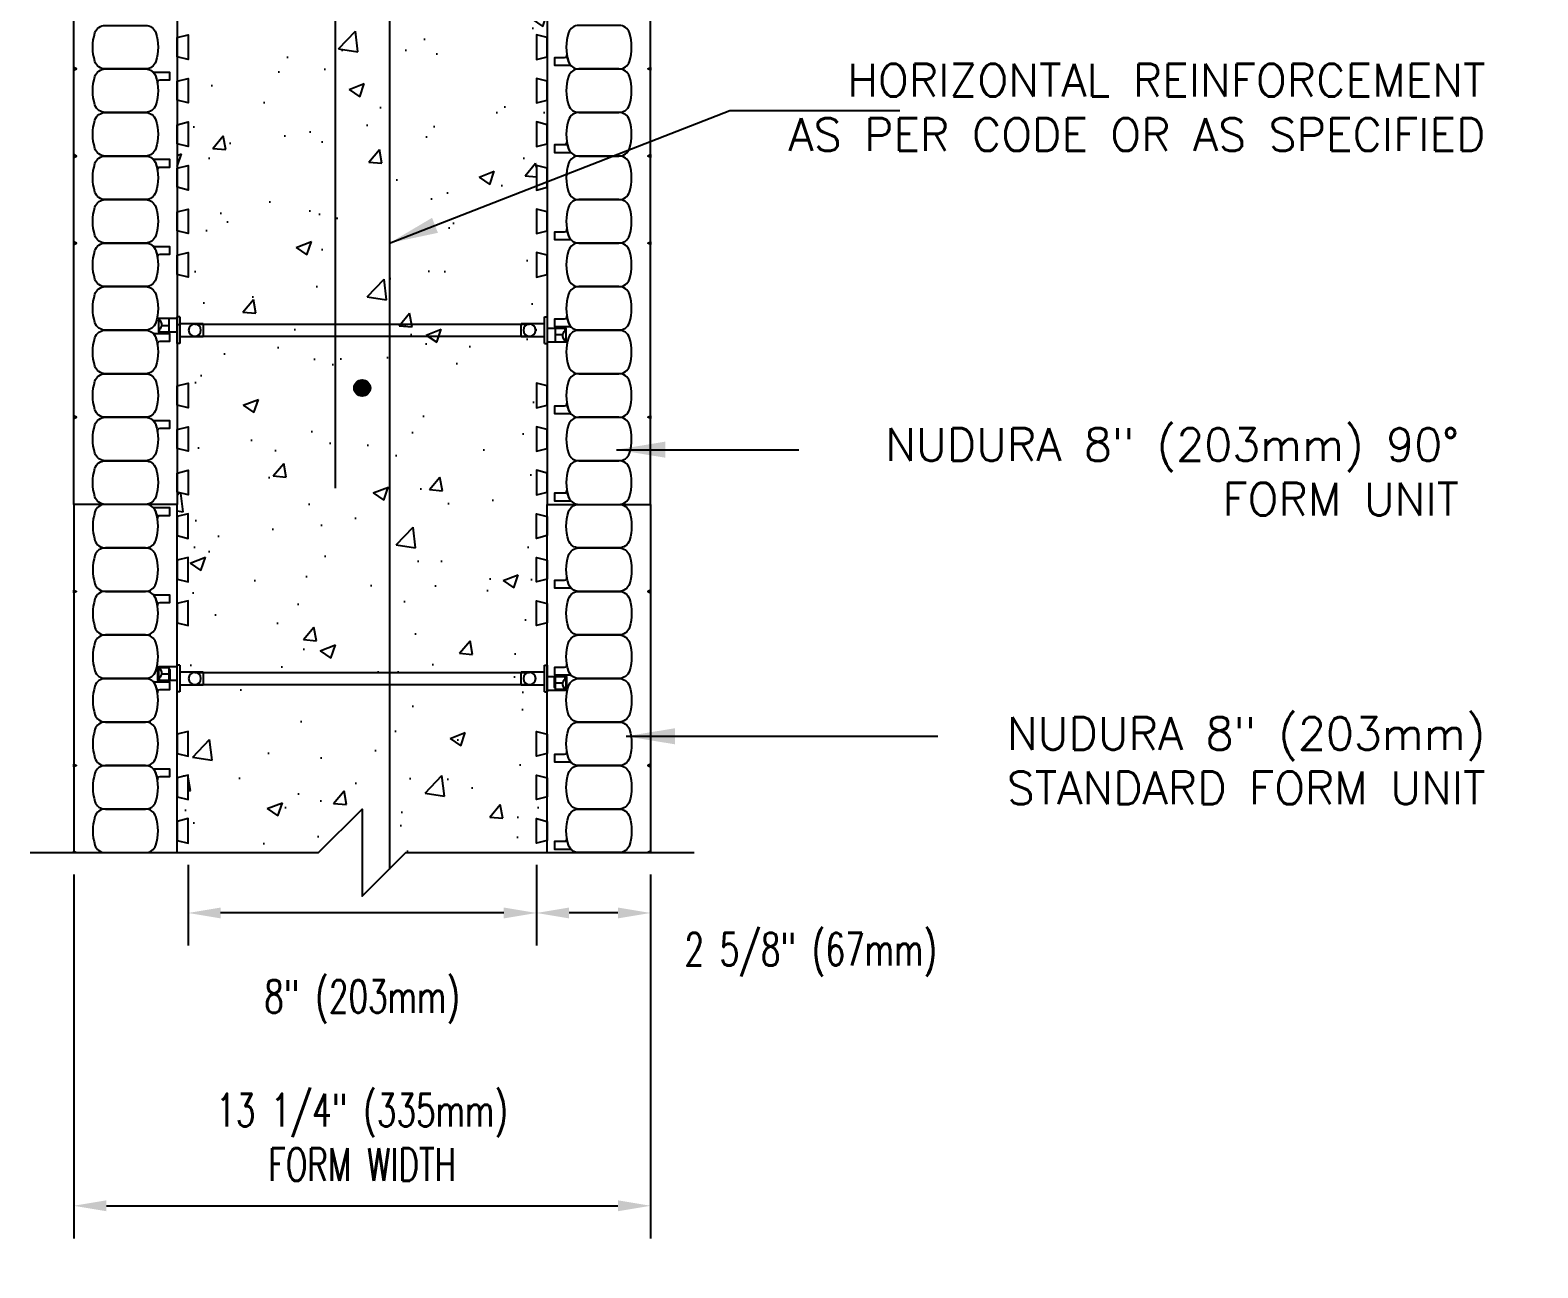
# Model space of a CAD drawing. Header units: inches. Extents: x 334.6 to 371.6, y 65.1 to 120.3.
# Drawn here: x 335.94 to 370.57, y 65.07 to 93.5 of the extents above; entities that cross this region are included whole.
import ezdxf

# ---------------------------------------------------------------- set-up
doc = ezdxf.new("R2010")
doc.units = ezdxf.units.IN
doc.header["$LTSCALE"] = 0.5
doc.header["$MEASUREMENT"] = 0
for name, color, linetype in [('DIM', 4, 'Continuous'), ('Hatch', 12, 'Continuous'), ('line25', 2, 'Continuous'), ('LINE3', 3, 'Continuous'), ('LINE50', 5, 'Continuous'), ('LINE9', 9, 'Continuous'), ('TEXT', 4, 'Continuous')]:
    doc.layers.add(name, color=color, linetype=linetype)
doc.styles.add('DIM', font='romans.shx', dxfattribs={"width": 0.7})
doc.styles.add('ROMANS', font='romans.shx', dxfattribs={"height": 0.75})
doc.dimstyles.new('ext_12', dxfattribs={"dimscale": 12, "dimtxt": 0.09375, "dimasz": 0.09375, "dimexe": 0.09375, "dimexo": 0.0625, "dimgap": 0.0625, "dimtad": 1, "dimdec": 1, "dimzin": 3, "dimdsep": 46, "dimlunit": 4, "dimtxsty": 'DIM', "dimcen": 0.09, "dimdle": 0.09375, "dimclrt": 4, "dimadec": 0, "dimazin": 0, "dimtfac": 1, "dimtdec": 1, "dimtmove": 2, "dimatfit": 3, "dimfxl": 0, "dimfrac": 2, "dimtolj": 1, "dimtzin": 0, "dimarcsym": 0})
doc.dimstyles.new('ext_8', dxfattribs={"dimscale": 8, "dimtxt": 0.09375, "dimasz": 0.09375, "dimexe": 0.09375, "dimexo": 0.0625, "dimgap": 0.0625, "dimtad": 1, "dimdec": 4, "dimzin": 3, "dimdsep": 46, "dimlunit": 4, "dimtxsty": 'DIM', "dimcen": 0.09, "dimdle": 0.09375, "dimclrt": 4, "dimadec": 0, "dimazin": 0, "dimtfac": 1, "dimtdec": 4, "dimtmove": 2, "dimatfit": 3, "dimfxl": 0, "dimfrac": 2, "dimtolj": 1, "dimtzin": 0, "dimarcsym": 0})

# ---------------------------------------------------------------- blocks, each defined once
blk = doc.blocks.new('WEB_CENTRE_TOP_8')
for p, q in [((-0.141, 7.688), (-0.141, 0)), ((0.141, 7.688), (0.141, 0))]:
    blk.add_line(p, q)
for centre in [(0, 7.688), (0, 0)]:
    blk.add_circle(centre, 0.141)
blk = doc.blocks.new('FSP')
for p, q in [((-0.156, 0.19, 0.274), (-0.156, -0.344, 0.274)), ((0.156, 0.19, 0.274), (-0.156, 0.19, 0.274)), ((0.156, -0.344, 0.274), (0.156, 0.19, 0.274)), ((0.305, -0.344, 0.274), (-0.305, -0.344, 0.274)), ((-0.305, -0.344, 0.274), (-0.305, -0.406, 0.274)), ((0.305, -0.344, 0.274), (0.305, -0.406, 0.274)), ((-0.305, -0.406, 0.274), (0.305, -0.406, 0.274))]:
    blk.add_line(p, q)
at = {"color": 12}
for p, q in [((-0.035, -0.587), (0.268, -0.587)), ((0.1, -0.587), (0.1, -0.762))]:
    blk.add_line(p, q, dxfattribs=at)
blk.add_lwpolyline([(-0.035, -0.406), (0.268, -0.406), (0.268, -0.837), (-0.035, -0.837)], close=True)
for centre, radius, start, end in [((0.723, -2.047), 1.428, 115.8466, 122.064), ((0.089, -1.011), 0.25, 44.3101, 87.3922)]:
    blk.add_arc(centre, radius, start, end, dxfattribs=at)
blk = doc.blocks.new('*D4')
at = {"layer": 'Defpoints', "color": 0}
for p in [(347.569, 74.827), (350.194, 74.608), (347.569, 73.223)]:
    blk.add_point(p, dxfattribs=at)
at = {"layer": 'DIM', "color": 0, "lineweight": -2}
for p, q in [((347.569, 74.327), (347.569, 72.473)), ((350.194, 74.108), (350.194, 72.473)), ((349.444, 73.223), (348.319, 73.223))]:
    blk.add_line(p, q, dxfattribs=at)
at = {"layer": 'DIM', "color": 0}
for points in [[(348.319, 73.348), (348.319, 73.098), (347.569, 73.223)], [(349.444, 73.348), (349.444, 73.098), (350.194, 73.223)]]:
    blk.add_solid(points, dxfattribs=at)
at = {"layer": 'DIM', "color": 4, "insert": (353.872, 72.265), "char_height": 0.75, "attachment_point": 5, "style": 'DIM'}
blk.add_mtext('\\A1;2 5/8" (67mm)', dxfattribs=at)
blk = doc.blocks.new('*D5')
at = {"layer": 'Defpoints', "color": 0}
for p in [(339.569, 74.827), (347.569, 74.827), (339.569, 73.223)]:
    blk.add_point(p, dxfattribs=at)
at = {"layer": 'DIM', "color": 0, "lineweight": -2}
for p, q in [((339.569, 74.327), (339.569, 72.473)), ((347.569, 74.327), (347.569, 72.473)), ((346.819, 73.223), (340.319, 73.223))]:
    blk.add_line(p, q, dxfattribs=at)
at = {"layer": 'DIM', "color": 0}
for points in [[(340.319, 73.348), (340.319, 73.098), (339.569, 73.223)], [(346.819, 73.348), (346.819, 73.098), (347.569, 73.223)]]:
    blk.add_solid(points, dxfattribs=at)
at = {"layer": 'DIM', "color": 4, "insert": (343.569, 71.182), "char_height": 0.75, "attachment_point": 5, "style": 'DIM'}
blk.add_mtext('\\A1;8" (203mm)', dxfattribs=at)
blk = doc.blocks.new('*D6')
at = {"layer": 'Defpoints', "color": 0}
for p in [(336.944, 74.608), (350.194, 74.608), (350.194, 66.498)]:
    blk.add_point(p, dxfattribs=at)
at = {"layer": 'DIM', "color": 0, "lineweight": -2}
for p, q in [((336.944, 74.108), (336.944, 65.748)), ((350.194, 74.108), (350.194, 65.748)), ((337.694, 66.498), (349.444, 66.498))]:
    blk.add_line(p, q, dxfattribs=at)
at = {"layer": 'DIM', "color": 0}
for points in [[(337.694, 66.623), (337.694, 66.373), (336.944, 66.498)], [(349.444, 66.623), (349.444, 66.373), (350.194, 66.498)]]:
    blk.add_solid(points, dxfattribs=at)
at = {"layer": 'DIM', "color": 4, "insert": (343.569, 68.07), "char_height": 0.75, "attachment_point": 5, "style": 'DIM'}
blk.add_mtext('\\A1;13 1/4" (335mm)\\PFORM WIDTH', dxfattribs=at)

msp = doc.modelspace()

# ---------------------------------------------------------------- hatches: boundary and pattern name
at = {"layer": 'Hatch'}
h = msp.add_hatch(dxfattribs=at)
h.set_pattern_fill('AR-CONC', color=256, scale=0.5, style=0)
h.set_pattern_definition([(50, (200.2693, 103.0177), (3.5863, -0.31376), [0.375, -4.125]), (355, (200.2693, 103.0177), (-0.69376, 3.76096), [0.3, -3.3]), (100.4514, (200.568, 102.9915), (2.89255, 3.4472), [0.3187, -3.50571]), (46.1842, (200.2693, 104.0177), (5.3362, -0.8276), [0.5625, -6.1875]), (96.6356, (200.714, 103.9487), (4.67331, 4.87059), [0.47805, -5.25856]), (351.1842, (200.269, 104.0177), (4.67331, 4.8706), [0.45, -4.95]), (21, (200.7693, 103.7677), (2.984535, -2.013094), [0.375, -4.125]), (326, (200.7693, 103.7677), (1.21658, 3.62575), [0.3, -3.3]), (71.4514, (201.018, 103.6), (4.20111, 1.61265), [0.3187, -3.50571]), (37.5, (200.2693, 103.0177), (0.060799, 1.664469), [0, -3.26, 0, -3.35, 0, -3.3125]), (7.5, (200.2693, 103.0177), (1.315348, 1.972059), [0, -1.91, 0, -3.185, 0, -1.2625]), (327.5, (199.1543, 103.0177), (2.669112, -0.112774), [0, -1.25, 0, -3.9, 0, -5.175]), (317.5, (198.6543, 103.0177), (2.91593, 0.500525), [0, -1.625, 0, -2.59, 0, -3.675])])
h.paths.add_polyline_path([(370.56887, 113.85825), (370.28771, 113.85825), (370.35004, 113.60825), (369.78771, 113.60825), (369.85004, 113.85825), (369.28771, 113.85825), (369.35004, 113.60825), (368.78771, 113.60825), (368.85004, 113.85825), (368.28771, 113.85825), (368.35004, 113.60825), (367.78771, 113.60825), (367.85004, 113.85825), (365.28771, 113.85825), (365.35004, 113.60825), (364.78771, 113.60825), (364.85004, 113.85825), (364.28771, 113.85825), (364.35004, 113.60825), (363.78771, 113.60825), (363.85004, 113.85825), (363.28771, 113.85825), (363.35004, 113.60825), (362.78771, 113.60825), (362.85004, 113.85825), (362.28771, 113.85825), (362.35004, 113.60825), (361.78771, 113.60825), (361.85004, 113.85825), (361.28771, 113.85825), (361.35004, 113.60825), (360.78771, 113.60825), (360.85004, 113.85825), (360.28771, 113.85825), (360.35004, 113.60825), (359.78771, 113.60825), (359.85004, 113.85825), (357.28771, 113.85825), (357.35004, 113.60825), (356.78771, 113.60825), (356.85004, 113.85825), (356.28771, 113.85825), (356.35004, 113.60825), (355.78771, 113.60825), (355.85004, 113.85825), (355.28771, 113.85825), (355.35004, 113.60825), (354.78771, 113.60825), (354.85004, 113.85825), (354.56887, 113.85825), (354.28771, 113.85825), (354.35004, 113.60825), (353.78771, 113.60825), (353.85004, 113.85825), (353.28771, 113.85825), (353.35004, 113.60825), (352.78771, 113.60825), (352.85004, 113.85825), (352.28771, 113.85825), (352.35004, 113.60825), (351.78771, 113.60825), (351.85004, 113.85825), (349.28771, 113.85825), (349.35004, 113.60825), (348.78771, 113.60825), (348.85004, 113.85825), (348.28771, 113.85825), (348.35004, 113.60825), (347.78771, 113.60825), (347.85004, 113.85825), (347.28771, 113.85825), (347.35004, 113.60825), (346.78771, 113.60825), (346.85004, 113.85825), (346.28771, 113.85825), (346.35004, 113.60825), (345.78771, 113.60825), (345.85004, 113.85825), (345.28771, 113.85825), (345.35004, 113.60825), (344.78771, 113.60825), (344.85004, 113.85825), (344.28771, 113.85825), (344.35004, 113.60825), (343.78771, 113.60825), (343.85004, 113.85825), (340.06887, 113.85825, 0.41421356), (339.31887, 113.10825), (339.31887, 109.32709), (339.56887, 109.38942), (339.56887, 108.82709), (339.31887, 108.88942), (339.31887, 108.32709), (339.56887, 108.38942), (339.56887, 107.82709), (339.31887, 107.88942), (339.31887, 107.32709), (339.56887, 107.38942), (339.56887, 106.82709), (339.31887, 106.88942), (339.31887, 106.32709), (339.56887, 106.38942), (339.56887, 105.82709), (339.31887, 105.88942), (339.31887, 105.32709), (339.56887, 105.38942), (339.56887, 104.82709), (339.31887, 104.88942), (339.31887, 104.32709), (339.56887, 104.38942), (339.56887, 103.82709), (339.31887, 103.88942), (339.31887, 101.32709), (339.56887, 101.38942), (339.56887, 100.82709), (339.31887, 100.88942), (339.31887, 100.32709), (339.56887, 100.38942), (339.56887, 99.82709), (339.31887, 99.88942), (339.31887, 99.32709), (339.56887, 99.38942), (339.56887, 98.82709), (339.31887, 98.88942), (339.31887, 98.32709), (339.56887, 98.38942), (339.56887, 97.82709), (339.31887, 97.88942), (339.31887, 97.32709), (339.56887, 97.38942), (339.56887, 96.82709), (339.31887, 96.88942), (339.31887, 96.32709), (339.56887, 96.38942), (339.56887, 95.82709), (339.31887, 95.88942), (339.31887, 93.32709), (339.56887, 93.38942), (339.56887, 92.82709), (339.31887, 92.88942), (339.31887, 92.32709), (339.56887, 92.38942), (339.56887, 91.82709), (339.31887, 91.88942), (339.31887, 91.32709), (339.56887, 91.38942), (339.56887, 90.82709), (339.31887, 90.88942), (339.31887, 90.32709), (339.56887, 90.38942), (339.56887, 89.82709), (339.31887, 89.88942), (339.31887, 89.32709), (339.56887, 89.38942), (339.56887, 88.82709), (339.31887, 88.88942), (339.31887, 88.32709), (339.56887, 88.38942), (339.56887, 87.82709), (339.31887, 87.88942), (339.31887, 85.32709), (339.56887, 85.38942), (339.56887, 84.82709), (339.31887, 84.88942), (339.31887, 84.32709), (339.56887, 84.38942), (339.56887, 83.82709), (339.31887, 83.88942), (339.31887, 83.32709), (339.56887, 83.38942), (339.56887, 82.82709), (339.31887, 82.88942), (339.31887, 82.60825), (339.31887, 82.32709), (339.56887, 82.38942), (339.56887, 81.82709), (339.31887, 81.88942), (339.31887, 81.32709), (339.56887, 81.38942), (339.56887, 80.82709), (339.31887, 80.88942), (339.31887, 80.32709), (339.56887, 80.38942), (339.56887, 79.82709), (339.31887, 79.88942), (339.31887, 77.32709), (339.56887, 77.38942), (339.56887, 76.82709), (339.31887, 76.88942), (339.31887, 76.32709), (339.56887, 76.38942), (339.56887, 75.82709), (339.31887, 75.88942), (339.31887, 75.32709), (339.56887, 75.38942), (339.56887, 74.82709), (339.31887, 74.88942), (339.31887, 74.60825), (347.81887, 74.60825), (347.81887, 74.88942), (347.56887, 74.82709), (347.56887, 75.38942), (347.81887, 75.32709), (347.81887, 75.88942), (347.56887, 75.82709), (347.56887, 76.38942), (347.81887, 76.32709), (347.81887, 76.88942), (347.56887, 76.82709), (347.56887, 77.38942), (347.81887, 77.32709), (347.81887, 79.88942), (347.56887, 79.82709), (347.56887, 80.38942), (347.81887, 80.32709), (347.81887, 80.88942), (347.56887, 80.82709), (347.56887, 81.38942), (347.81887, 81.32709), (347.81887, 81.88942), (347.56887, 81.82709), (347.56887, 82.38942), (347.81887, 82.32709), (347.81887, 82.60825), (347.81887, 82.88942), (347.56887, 82.82709), (347.56887, 83.38942), (347.81887, 83.32709), (347.81887, 83.88942), (347.56887, 83.82709), (347.56887, 84.38942), (347.81887, 84.32709), (347.81887, 84.88942), (347.56887, 84.82709), (347.56887, 85.38942), (347.81887, 85.32709), (347.81887, 87.88942), (347.56887, 87.82709), (347.56887, 88.38942), (347.81887, 88.32709), (347.81887, 88.88942), (347.56887, 88.82709), (347.56887, 89.38942), (347.81887, 89.32709), (347.81887, 89.88942), (347.56887, 89.82709), (347.56887, 90.38942), (347.81887, 90.32709), (347.81887, 90.88942), (347.56887, 90.82709), (347.56887, 91.38942), (347.81887, 91.32709), (347.81887, 91.88942), (347.56887, 91.82709), (347.56887, 92.38942), (347.81887, 92.32709), (347.81887, 92.88942), (347.56887, 92.82709), (347.56887, 93.38942), (347.81887, 93.32709), (347.81887, 95.88942), (347.56887, 95.82709), (347.56887, 96.38942), (347.81887, 96.32709), (347.81887, 96.88942), (347.56887, 96.82709), (347.56887, 97.38942), (347.81887, 97.32709), (347.81887, 97.88942), (347.56887, 97.82709), (347.56887, 98.38942), (347.81887, 98.32709), (347.81887, 98.88942), (347.56887, 98.82709), (347.56887, 99.38942), (347.81887, 99.32709), (347.81887, 99.88942), (347.56887, 99.82709), (347.56887, 100.38942), (347.81887, 100.32709), (347.81887, 100.88942), (347.56887, 100.82709), (347.56887, 101.38942), (347.81887, 101.32709), (347.81887, 104.10825, -0.41421356), (349.06887, 105.35825), (351.85004, 105.35825), (351.78771, 105.60825), (352.35004, 105.60825), (352.28771, 105.35825), (352.85004, 105.35825), (352.78771, 105.60825), (353.35004, 105.60825), (353.28771, 105.35825), (353.85004, 105.35825), (353.78771, 105.60825), (354.35004, 105.60825), (354.28771, 105.35825), (354.56887, 105.35825), (354.85004, 105.35825), (354.78771, 105.60825), (355.35004, 105.60825), (355.28771, 105.35825), (355.85004, 105.35825), (355.78771, 105.60825), (356.35004, 105.60825), (356.28771, 105.35825), (356.85004, 105.35825), (356.78771, 105.60825), (357.35004, 105.60825), (357.28771, 105.35825), (359.85004, 105.35825), (359.78771, 105.60825), (360.35004, 105.60825), (360.28771, 105.35825), (360.85004, 105.35825), (360.78771, 105.60825), (361.35004, 105.60825), (361.28771, 105.35825), (361.85004, 105.35825), (361.78771, 105.60825), (362.35004, 105.60825), (362.28771, 105.35825), (362.85004, 105.35825), (362.78771, 105.60825), (363.35004, 105.60825), (363.28771, 105.35825), (363.85004, 105.35825), (363.78771, 105.60825), (364.35004, 105.60825), (364.28771, 105.35825), (364.85004, 105.35825), (364.78771, 105.60825), (365.35004, 105.60825), (365.28771, 105.35825), (367.85004, 105.35825), (367.78771, 105.60825), (368.35004, 105.60825), (368.28771, 105.35825), (368.85004, 105.35825), (368.78771, 105.60825), (369.35004, 105.60825), (369.28771, 105.35825), (369.85004, 105.35825), (369.78771, 105.60825), (370.35004, 105.60825), (370.28771, 105.35825), (370.56887, 105.35825)])
at = {"layer": 'LINE3'}
msp.add_hatch(color=256, dxfattribs=at).paths.add_polyline_path([(343.75637, 85.28013, 1), (343.38137, 85.28013, 1)])

# ---------------------------------------------------------------- linework, layer by layer
at = {"layer": 'line25'}
for p, q in [((339.31887, 113.10825), (339.31887, 82.60825)), ((347.81887, 104.10825), (347.81887, 82.60825)), ((339.31887, 74.60825), (339.31887, 82.60825)), ((347.81887, 74.60825), (347.81887, 82.60825))]:
    msp.add_line(p, q, dxfattribs=at)
for points in [[(339.31887, 93.32709), (339.56887, 93.38942), (339.56887, 92.82709), (339.31887, 92.88942)], [(347.81887, 93.32709), (347.56887, 93.38942), (347.56887, 92.82709), (347.81887, 92.88942)], [(339.31887, 92.32709), (339.56887, 92.38942), (339.56887, 91.82709), (339.31887, 91.88942)], [(347.81887, 92.32709), (347.56887, 92.38942), (347.56887, 91.82709), (347.81887, 91.88942)], [(339.31887, 91.32709), (339.56887, 91.38942), (339.56887, 90.82709), (339.31887, 90.88942)], [(347.81887, 91.32709), (347.56887, 91.38942), (347.56887, 90.82709), (347.81887, 90.88942)], [(339.31887, 90.32709), (339.56887, 90.38942), (339.56887, 89.82709), (339.31887, 89.88942)], [(347.81887, 90.32709), (347.56887, 90.38942), (347.56887, 89.82709), (347.81887, 89.88942)], [(339.31887, 89.32709), (339.56887, 89.38942), (339.56887, 88.82709), (339.31887, 88.88942)], [(347.81887, 89.32709), (347.56887, 89.38942), (347.56887, 88.82709), (347.81887, 88.88942)], [(339.31887, 88.32709), (339.56887, 88.38942), (339.56887, 87.82709), (339.31887, 87.88942)], [(347.81887, 88.32709), (347.56887, 88.38942), (347.56887, 87.82709), (347.81887, 87.88942)], [(339.31887, 85.32709), (339.56887, 85.38942), (339.56887, 84.82709), (339.31887, 84.88942)], [(347.81887, 85.32709), (347.56887, 85.38942), (347.56887, 84.82709), (347.81887, 84.88942)], [(339.31887, 84.32709), (339.56887, 84.38942), (339.56887, 83.82709), (339.31887, 83.88942)], [(347.81887, 84.32709), (347.56887, 84.38942), (347.56887, 83.82709), (347.81887, 83.88942)], [(339.31887, 83.32709), (339.56887, 83.38942), (339.56887, 82.82709), (339.31887, 82.88942)], [(347.81887, 83.32709), (347.56887, 83.38942), (347.56887, 82.82709), (347.81887, 82.88942)], [(339.31887, 81.88942), (339.56887, 81.82709), (339.56887, 82.38942), (339.31887, 82.32709)], [(347.81887, 81.88942), (347.56887, 81.82709), (347.56887, 82.38942), (347.81887, 82.32709)], [(339.31887, 80.88942), (339.56887, 80.82709), (339.56887, 81.38942), (339.31887, 81.32709)], [(347.81887, 80.88942), (347.56887, 80.82709), (347.56887, 81.38942), (347.81887, 81.32709)], [(339.31887, 79.88942), (339.56887, 79.82709), (339.56887, 80.38942), (339.31887, 80.32709)], [(347.81887, 79.88942), (347.56887, 79.82709), (347.56887, 80.38942), (347.81887, 80.32709)], [(339.31887, 76.88942), (339.56887, 76.82709), (339.56887, 77.38942), (339.31887, 77.32709)], [(347.81887, 76.88942), (347.56887, 76.82709), (347.56887, 77.38942), (347.81887, 77.32709)], [(339.31887, 75.88942), (339.56887, 75.82709), (339.56887, 76.38942), (339.31887, 76.32709)], [(347.81887, 75.88942), (347.56887, 75.82709), (347.56887, 76.38942), (347.81887, 76.32709)], [(339.31887, 74.88942), (339.56887, 74.82709), (339.56887, 75.38942), (339.31887, 75.32709)], [(347.81887, 74.88942), (347.56887, 74.82709), (347.56887, 75.38942), (347.81887, 75.32709)]]:
    msp.add_lwpolyline(points, close=True, dxfattribs=at)
at = {"layer": 'LINE3'}
msp.add_line((344.19268, 102.98325), (344.19268, 74.23206), dxfattribs=at)
msp.add_lwpolyline([(369.22045, 110.23206), (345.94506, 110.23206, 0.41421356), (342.94506, 107.23206), (342.94506, 82.98325)], format="xyb", dxfattribs=at)
msp.add_circle((343.56887, 85.28013), 0.1875, dxfattribs=at)
at = {"layer": 'LINE50'}
for p, q in [((336.94387, 82.60825), (336.94387, 116.23325)), ((350.19387, 82.60825), (350.19387, 102.98325)), ((339.31887, 82.60825), (336.94387, 82.60825)), ((336.94387, 82.60825), (336.94387, 74.60825)), ((339.31887, 82.60825), (336.94387, 82.60825)), ((347.81887, 82.60825), (350.19387, 82.60825)), ((347.81887, 82.60825), (350.19387, 82.60825)), ((350.19387, 82.60825), (350.19387, 74.60825))]:
    msp.add_line(p, q, dxfattribs=at)
at = {"layer": 'LINE9'}
for points in [[(338.82983, 93.43517, -0.15767078), (338.82983, 92.78133, -0.32530463), (338.59195, 92.60825), (337.67079, 92.60825, -0.32530463), (337.43292, 92.78133, -0.15767078), (337.43292, 93.43517, -0.32530463), (337.67079, 93.60825), (338.59195, 93.60825, -0.32530463)], [(348.30792, 93.43517, 0.15767078), (348.30792, 92.78133, 0.32530463), (348.54579, 92.60825), (349.46695, 92.60825, 0.32530463), (349.70483, 92.78133, 0.15767078), (349.70483, 93.43517, 0.32530463), (349.46695, 93.60825), (348.54579, 93.60825, 0.32530463)], [(348.30792, 92.78133, -0.0372667), (348.27059, 92.93502, -0.46303561), (348.20892, 92.86233), (347.98733, 92.86233), (347.98733, 92.6915), (348.33342, 92.6915, -0.18900236), (348.37589, 92.67485, -0.12840736)], [(338.82983, 92.43517, -0.15767078), (338.82983, 91.78133, -0.32530463), (338.59195, 91.60825), (337.67079, 91.60825, -0.32530463), (337.43292, 91.78133, -0.15767078), (337.43292, 92.43517, -0.32530463), (337.67079, 92.60825), (338.59195, 92.60825, -0.32530463)], [(338.82983, 92.43517, -0.0372667), (338.86716, 92.28148, -0.46303561), (338.92882, 92.35417), (339.15042, 92.35417), (339.15042, 92.525), (338.80432, 92.525, -0.18900236), (338.76185, 92.54165, -0.12840736)], [(348.30792, 92.43517, 0.15767078), (348.30792, 91.78133, 0.32530463), (348.54579, 91.60825), (349.46695, 91.60825, 0.32530463), (349.70483, 91.78133, 0.15767078), (349.70483, 92.43517, 0.32530463), (349.46695, 92.60825), (348.54579, 92.60825, 0.32530463)], [(338.82983, 91.43517, -0.15767078), (338.82983, 90.78133, -0.32530463), (338.59195, 90.60825), (337.67079, 90.60825, -0.32530463), (337.43292, 90.78133, -0.15767078), (337.43292, 91.43517, -0.32530463), (337.67079, 91.60825), (338.59195, 91.60825, -0.32530463)], [(348.30792, 91.43517, 0.15767078), (348.30792, 90.78133, 0.32530463), (348.54579, 90.60825), (349.46695, 90.60825, 0.32530463), (349.70483, 90.78133, 0.15767078), (349.70483, 91.43517, 0.32530463), (349.46695, 91.60825), (348.54579, 91.60825, 0.32530463)], [(348.30792, 90.78133, -0.0372667), (348.27059, 90.93502, -0.46303561), (348.20892, 90.86233), (347.98733, 90.86233), (347.98733, 90.6915), (348.33342, 90.6915, -0.18900236), (348.37589, 90.67485, -0.12840736)], [(338.82983, 90.43517, -0.15767078), (338.82983, 89.78133, -0.32530463), (338.59195, 89.60825), (337.67079, 89.60825, -0.32530463), (337.43292, 89.78133, -0.15767078), (337.43292, 90.43517, -0.32530463), (337.67079, 90.60825), (338.59195, 90.60825, -0.32530463)], [(338.82983, 90.43517, -0.0372667), (338.86716, 90.28148, -0.46303561), (338.92882, 90.35417), (339.15042, 90.35417), (339.15042, 90.525), (338.80432, 90.525, -0.18900236), (338.76185, 90.54165, -0.12840736)], [(348.30792, 90.43517, 0.15767078), (348.30792, 89.78133, 0.32530463), (348.54579, 89.60825), (349.46695, 89.60825, 0.32530463), (349.70483, 89.78133, 0.15767078), (349.70483, 90.43517, 0.32530463), (349.46695, 90.60825), (348.54579, 90.60825, 0.32530463)], [(338.82983, 89.43517, -0.15767078), (338.82983, 88.78133, -0.32530463), (338.59195, 88.60825), (337.67079, 88.60825, -0.32530463), (337.43292, 88.78133, -0.15767078), (337.43292, 89.43517, -0.32530463), (337.67079, 89.60825), (338.59195, 89.60825, -0.32530463)], [(348.30792, 89.43517, 0.15767078), (348.30792, 88.78133, 0.32530463), (348.54579, 88.60825), (349.46695, 88.60825, 0.32530463), (349.70483, 88.78133, 0.15767078), (349.70483, 89.43517, 0.32530463), (349.46695, 89.60825), (348.54579, 89.60825, 0.32530463)], [(348.30792, 88.78133, -0.0372667), (348.27059, 88.93502, -0.46303561), (348.20892, 88.86233), (347.98733, 88.86233), (347.98733, 88.6915), (348.33342, 88.6915, -0.18900236), (348.37589, 88.67485, -0.12840736)], [(338.82983, 88.43517, -0.15767078), (338.82983, 87.78133, -0.32530463), (338.59195, 87.60825), (337.67079, 87.60825, -0.32530463), (337.43292, 87.78133, -0.15767078), (337.43292, 88.43517, -0.32530463), (337.67079, 88.60825), (338.59195, 88.60825, -0.32530463)], [(338.82983, 88.43517, -0.0372667), (338.86716, 88.28148, -0.46303561), (338.92882, 88.35417), (339.15042, 88.35417), (339.15042, 88.525), (338.80432, 88.525, -0.18900236), (338.76185, 88.54165, -0.12840736)], [(348.30792, 88.43517, 0.15767078), (348.30792, 87.78133, 0.32530463), (348.54579, 87.60825), (349.46695, 87.60825, 0.32530463), (349.70483, 87.78133, 0.15767078), (349.70483, 88.43517, 0.32530463), (349.46695, 88.60825), (348.54579, 88.60825, 0.32530463)], [(338.82983, 87.43517, -0.15767078), (338.82983, 86.78133, -0.32530463), (338.59195, 86.60825), (337.67079, 86.60825, -0.32530463), (337.43292, 86.78133, -0.15767078), (337.43292, 87.43517, -0.32530463), (337.67079, 87.60825), (338.59195, 87.60825, -0.32530463)], [(348.30792, 87.43517, 0.15767078), (348.30792, 86.78133, 0.32530463), (348.54579, 86.60825), (349.46695, 86.60825, 0.32530463), (349.70483, 86.78133, 0.15767078), (349.70483, 87.43517, 0.32530463), (349.46695, 87.60825), (348.54579, 87.60825, 0.32530463)], [(348.30792, 86.78133, -0.0372667), (348.27059, 86.93502, -0.46303561), (348.20892, 86.86233), (347.98733, 86.86233), (347.98733, 86.6915), (348.33342, 86.6915, -0.18900236), (348.37589, 86.67485, -0.12840736)], [(338.82983, 86.43517, -0.15767078), (338.82983, 85.78133, -0.32530463), (338.59195, 85.60825), (337.67079, 85.60825, -0.32530463), (337.43292, 85.78133, -0.15767078), (337.43292, 86.43517, -0.32530463), (337.67079, 86.60825), (338.59195, 86.60825, -0.32530463)], [(348.30792, 86.43517, 0.15767078), (348.30792, 85.78133, 0.32530463), (348.54579, 85.60825), (349.46695, 85.60825, 0.32530463), (349.70483, 85.78133, 0.15767078), (349.70483, 86.43517, 0.32530463), (349.46695, 86.60825), (348.54579, 86.60825, 0.32530463)], [(338.82983, 86.43517, -0.0372667), (338.86716, 86.28148, -0.46303561), (338.92882, 86.35417), (339.15042, 86.35417), (339.15042, 86.525), (338.80432, 86.525, -0.18900236), (338.76185, 86.54165, -0.12840736)], [(338.82983, 85.43517, -0.15767078), (338.82983, 84.78133, -0.32530463), (338.59195, 84.60825), (337.67079, 84.60825, -0.32530463), (337.43292, 84.78133, -0.15767078), (337.43292, 85.43517, -0.32530463), (337.67079, 85.60825), (338.59195, 85.60825, -0.32530463)], [(348.30792, 85.43517, 0.15767078), (348.30792, 84.78133, 0.32530463), (348.54579, 84.60825), (349.46695, 84.60825, 0.32530463), (349.70483, 84.78133, 0.15767078), (349.70483, 85.43517, 0.32530463), (349.46695, 85.60825), (348.54579, 85.60825, 0.32530463)], [(348.30792, 84.78133, -0.0372667), (348.27059, 84.93502, -0.46303561), (348.20892, 84.86233), (347.98733, 84.86233), (347.98733, 84.6915), (348.33342, 84.6915, -0.18900236), (348.37589, 84.67485, -0.12840736)], [(338.82983, 84.43517, -0.15767078), (338.82983, 83.78133, -0.32530463), (338.59195, 83.60825), (337.67079, 83.60825, -0.32530463), (337.43292, 83.78133, -0.15767078), (337.43292, 84.43517, -0.32530463), (337.67079, 84.60825), (338.59195, 84.60825, -0.32530463)], [(338.82983, 84.43517, -0.0372667), (338.86716, 84.28148, -0.46303561), (338.92882, 84.35417), (339.15042, 84.35417), (339.15042, 84.525), (338.80432, 84.525, -0.18900236), (338.76185, 84.54165, -0.12840736)], [(348.30792, 84.43517, 0.15767078), (348.30792, 83.78133, 0.32530463), (348.54579, 83.60825), (349.46695, 83.60825, 0.32530463), (349.70483, 83.78133, 0.15767078), (349.70483, 84.43517, 0.32530463), (349.46695, 84.60825), (348.54579, 84.60825, 0.32530463)], [(338.82983, 83.43517, -0.15767078), (338.82983, 82.78133, -0.32530463), (338.59195, 82.60825), (337.67079, 82.60825, -0.32530463), (337.43292, 82.78133, -0.15767078), (337.43292, 83.43517, -0.32530463), (337.67079, 83.60825), (338.59195, 83.60825, -0.32530463)], [(348.30792, 83.43517, 0.15767078), (348.30792, 82.78133, 0.32530463), (348.54579, 82.60825), (349.46695, 82.60825, 0.32530463), (349.70483, 82.78133, 0.15767078), (349.70483, 83.43517, 0.32530463), (349.46695, 83.60825), (348.54579, 83.60825, 0.32530463)], [(348.30792, 82.78133, -0.0372667), (348.27059, 82.93502, -0.46303561), (348.20892, 82.86233), (347.98733, 82.86233), (347.98733, 82.6915), (348.33342, 82.6915, -0.18900236), (348.37589, 82.67485, -0.12840736)], [(338.82983, 81.78133, 0.15767078), (338.82983, 82.43517, 0.32530463), (338.59195, 82.60825), (337.67079, 82.60825, 0.32530463), (337.43292, 82.43517, 0.15767078), (337.43292, 81.78133, 0.32530463), (337.67079, 81.60825), (338.59195, 81.60825, 0.32530463)], [(338.82983, 82.43517, -0.0372667), (338.86716, 82.28148, -0.46303561), (338.92882, 82.35417), (339.15042, 82.35417), (339.15042, 82.525), (338.80432, 82.525, -0.18900236), (338.76185, 82.54165, -0.12840736)], [(348.30792, 81.78133, -0.15767078), (348.30792, 82.43517, -0.32530463), (348.54579, 82.60825), (349.46695, 82.60825, -0.32530463), (349.70483, 82.43517, -0.15767078), (349.70483, 81.78133, -0.32530463), (349.46695, 81.60825), (348.54579, 81.60825, -0.32530463)], [(338.82983, 80.78133, 0.15767078), (338.82983, 81.43517, 0.32530463), (338.59195, 81.60825), (337.67079, 81.60825, 0.32530463), (337.43292, 81.43517, 0.15767078), (337.43292, 80.78133, 0.32530463), (337.67079, 80.60825), (338.59195, 80.60825, 0.32530463)], [(348.30792, 80.78133, -0.15767078), (348.30792, 81.43517, -0.32530463), (348.54579, 81.60825), (349.46695, 81.60825, -0.32530463), (349.70483, 81.43517, -0.15767078), (349.70483, 80.78133, -0.32530463), (349.46695, 80.60825), (348.54579, 80.60825, -0.32530463)], [(348.30792, 80.78133, -0.0372667), (348.27059, 80.93502, -0.46303561), (348.20892, 80.86233), (347.98733, 80.86233), (347.98733, 80.6915), (348.33342, 80.6915, -0.18900236), (348.37589, 80.67485, -0.12840736)], [(338.82983, 79.78133, 0.15767078), (338.82983, 80.43517, 0.32530463), (338.59195, 80.60825), (337.67079, 80.60825, 0.32530463), (337.43292, 80.43517, 0.15767078), (337.43292, 79.78133, 0.32530463), (337.67079, 79.60825), (338.59195, 79.60825, 0.32530463)], [(338.82983, 80.43517, -0.0372667), (338.86716, 80.28148, -0.46303561), (338.92882, 80.35417), (339.15042, 80.35417), (339.15042, 80.525), (338.80432, 80.525, -0.18900236), (338.76185, 80.54165, -0.12840736)], [(348.30792, 79.78133, -0.15767078), (348.30792, 80.43517, -0.32530463), (348.54579, 80.60825), (349.46695, 80.60825, -0.32530463), (349.70483, 80.43517, -0.15767078), (349.70483, 79.78133, -0.32530463), (349.46695, 79.60825), (348.54579, 79.60825, -0.32530463)], [(338.82983, 78.78133, 0.15767078), (338.82983, 79.43517, 0.32530463), (338.59195, 79.60825), (337.67079, 79.60825, 0.32530463), (337.43292, 79.43517, 0.15767078), (337.43292, 78.78133, 0.32530463), (337.67079, 78.60825), (338.59195, 78.60825, 0.32530463)], [(348.30792, 78.78133, -0.15767078), (348.30792, 79.43517, -0.32530463), (348.54579, 79.60825), (349.46695, 79.60825, -0.32530463), (349.70483, 79.43517, -0.15767078), (349.70483, 78.78133, -0.32530463), (349.46695, 78.60825), (348.54579, 78.60825, -0.32530463)], [(338.82983, 77.78133, 0.15767078), (338.82983, 78.43517, 0.32530463), (338.59195, 78.60825), (337.67079, 78.60825, 0.32530463), (337.43292, 78.43517, 0.15767078), (337.43292, 77.78133, 0.32530463), (337.67079, 77.60825), (338.59195, 77.60825, 0.32530463)], [(338.93542, 78.525, -0.41421356), (338.87292, 78.5875), (338.87292, 78.79983, -0.41421356), (338.93542, 78.86233), (339.08792, 78.86233, -0.41421356), (339.15042, 78.79983), (339.15042, 78.5875, -0.41421356), (339.08792, 78.525)], [(348.30792, 78.78133, -0.0372667), (348.27059, 78.93502, -0.46303561), (348.20892, 78.86233), (347.98733, 78.86233), (347.98733, 78.6915), (348.33342, 78.6915, -0.18900236), (348.37589, 78.67485, -0.12840736)], [(347.98733, 78.41667), (347.98733, 78.629, -0.41421356), (348.04983, 78.6915), (348.20233, 78.6915, -0.41421356), (348.26483, 78.629), (348.26483, 78.41667, -0.41421356), (348.20233, 78.35417), (348.04983, 78.35417, -0.41421356)], [(348.30792, 77.78133, -0.15767078), (348.30792, 78.43517, -0.32530463), (348.54579, 78.60825), (349.46695, 78.60825, -0.32530463), (349.70483, 78.43517, -0.15767078), (349.70483, 77.78133, -0.32530463), (349.46695, 77.60825), (348.54579, 77.60825, -0.32530463)], [(338.82983, 78.43517, -0.0372667), (338.86716, 78.28148, -0.46303561), (338.92882, 78.35417), (339.15042, 78.35417), (339.15042, 78.525), (338.80432, 78.525, -0.18900236), (338.76185, 78.54165, -0.12840736)], [(338.82983, 76.78133, 0.15767078), (338.82983, 77.43517, 0.32530463), (338.59195, 77.60825), (337.67079, 77.60825, 0.32530463), (337.43292, 77.43517, 0.15767078), (337.43292, 76.78133, 0.32530463), (337.67079, 76.60825), (338.59195, 76.60825, 0.32530463)], [(348.30792, 76.78133, -0.15767078), (348.30792, 77.43517, -0.32530463), (348.54579, 77.60825), (349.46695, 77.60825, -0.32530463), (349.70483, 77.43517, -0.15767078), (349.70483, 76.78133, -0.32530463), (349.46695, 76.60825), (348.54579, 76.60825, -0.32530463)], [(348.30792, 76.78133, -0.0372667), (348.27059, 76.93502, -0.46303561), (348.20892, 76.86233), (347.98733, 76.86233), (347.98733, 76.6915), (348.33342, 76.6915, -0.18900236), (348.37589, 76.67485, -0.12840736)], [(338.82983, 75.78133, 0.15767078), (338.82983, 76.43517, 0.32530463), (338.59195, 76.60825), (337.67079, 76.60825, 0.32530463), (337.43292, 76.43517, 0.15767078), (337.43292, 75.78133, 0.32530463), (337.67079, 75.60825), (338.59195, 75.60825, 0.32530463)], [(338.82983, 76.43517, -0.0372667), (338.86716, 76.28148, -0.46303561), (338.92882, 76.35417), (339.15042, 76.35417), (339.15042, 76.525), (338.80432, 76.525, -0.18900236), (338.76185, 76.54165, -0.12840736)], [(348.30792, 75.78133, -0.15767078), (348.30792, 76.43517, -0.32530463), (348.54579, 76.60825), (349.46695, 76.60825, -0.32530463), (349.70483, 76.43517, -0.15767078), (349.70483, 75.78133, -0.32530463), (349.46695, 75.60825), (348.54579, 75.60825, -0.32530463)], [(338.82983, 74.78133, 0.15767078), (338.82983, 75.43517, 0.32530463), (338.59195, 75.60825), (337.67079, 75.60825, 0.32530463), (337.43292, 75.43517, 0.15767078), (337.43292, 74.78133, 0.32530463), (337.67079, 74.60825), (338.59195, 74.60825, 0.32530463)], [(348.30792, 74.78133, -0.15767078), (348.30792, 75.43517, -0.32530463), (348.54579, 75.60825), (349.46695, 75.60825, -0.32530463), (349.70483, 75.43517, -0.15767078), (349.70483, 74.78133, -0.32530463), (349.46695, 74.60825), (348.54579, 74.60825, -0.32530463)], [(348.30792, 74.78133, -0.0372667), (348.27059, 74.93502, -0.46303561), (348.20892, 74.86233), (347.98733, 74.86233), (347.98733, 74.6915), (348.33342, 74.6915, -0.18900236), (348.37589, 74.67485, -0.12840736)]]:
    msp.add_lwpolyline(points, format="xyb", close=True, dxfattribs=at)
for points in [[(336.94387, 92.577), (337.00836, 92.60825), (336.94387, 92.6395)], [(350.19387, 92.577), (350.12939, 92.60825), (350.19387, 92.6395)], [(336.94387, 90.577), (337.00836, 90.60825), (336.94387, 90.6395)], [(350.19387, 90.577), (350.12939, 90.60825), (350.19387, 90.6395)], [(336.94387, 88.577), (337.00836, 88.60825), (336.94387, 88.6395)], [(350.19387, 88.577), (350.12939, 88.60825), (350.19387, 88.6395)], [(336.94387, 84.577), (337.00836, 84.60825), (336.94387, 84.6395)], [(350.19387, 84.577), (350.12939, 84.60825), (350.19387, 84.6395)], [(336.94387, 80.6395), (337.00836, 80.60825), (336.94387, 80.577)], [(350.19387, 80.6395), (350.12939, 80.60825), (350.19387, 80.577)], [(336.94387, 76.6395), (337.00836, 76.60825), (336.94387, 76.577)], [(350.19387, 76.6395), (350.12939, 76.60825), (350.19387, 76.577)]]:
    msp.add_lwpolyline(points, close=True, dxfattribs=at)
for points in [[(335.9438, 74.60825), (342.56887, 74.60825), (343.56887, 75.60825), (343.56887, 73.60825), (344.56887, 74.60825), (351.1938, 74.60825)], [(336.94387, 74.60825), (336.94387, 74.6395), (337.00836, 74.60825)], [(350.19387, 74.60825), (350.19387, 74.6395), (350.12939, 74.60825)]]:
    msp.add_lwpolyline(points, dxfattribs=at)

# ---------------------------------------------------------------- block references
at = {"layer": 'LINE9', "xscale": -1}
for name, p, rotation in [('FSP', (339.72484, 86.60821), 270), ('FSP', (347.41291, 86.6083), 90), ('WEB_CENTRE_TOP_8', (347.41287, 86.60825), 90), ('FSP', (339.72484, 78.60821), 270), ('WEB_CENTRE_TOP_8', (347.41287, 78.60825), 90), ('FSP', (347.41291, 78.6083), 90)]:
    msp.add_blockref(name, p, dxfattribs=dict(at, rotation=rotation))

# ---------------------------------------------------------------- texts
at = {"layer": 'TEXT', "char_height": 0.75, "attachment_point": 6, "style": 'ROMANS'}
for s, insert, width in [('HORIZONTAL REINFORCEMENT AS PER CODE OR AS SPECIFIED', (369.36658, 91.72424), 17.5066861), ('NUDURA 8" (203mm) 90° FORM UNIT', (368.758, 83.35431), 16.0916347), ('NUDURA 8" (203mm)\\PSTANDARD FORM UNIT', (369.36658, 76.72023), 12.4881099)]:
    msp.add_mtext(s, dxfattribs=dict(at, insert=insert, width=width))

# ---------------------------------------------------------------- dimensions: what is measured, and where the dimension line sits
at = {"layer": 'DIM'}
for base, p1, p2, text, picture, middle in [((339.56887, 73.22302), (347.56887, 74.82709), (339.56887, 74.82709), '8" (203mm)', '*D5', (343.56887, 71.18208)), ((347.56887, 73.22302), (350.19387, 74.60825), (347.56887, 74.82709), '2 5/8" (67mm)', '*D4', (353.87222, 72.26529))]:
    dim = msp.add_linear_dim(base=base, p1=p1, p2=p2, text=text, dimstyle='ext_8', dxfattribs=at)
    dim.commit()
    dim.dimension.update_dxf_attribs({"geometry": picture, "text_midpoint": middle, "dimtype": 160})
dim = msp.add_linear_dim(base=(350.19387, 66.49828), p1=(336.94387, 74.60825), p2=(350.19387, 74.60825), text='13 1/4" (335mm)\\PFORM WIDTH', dimstyle='ext_8', dxfattribs=at)
dim.commit()
dim.dimension.update_dxf_attribs({"geometry": '*D6', "text_midpoint": (343.56887, 68.0697)})

# ---------------------------------------------------------------- leaders
at = {"layer": 'TEXT'}
for points in [[(344.19268, 88.60766), (352.00906, 91.65343), (355.91595, 91.65343)], [(349.40731, 83.86344), (353.60045, 83.86344)], [(349.628, 77.28097), (356.79098, 77.28097)]]:
    msp.add_leader(points, dimstyle='ext_12', dxfattribs=at)

doc.saveas('drawing.dxf')
